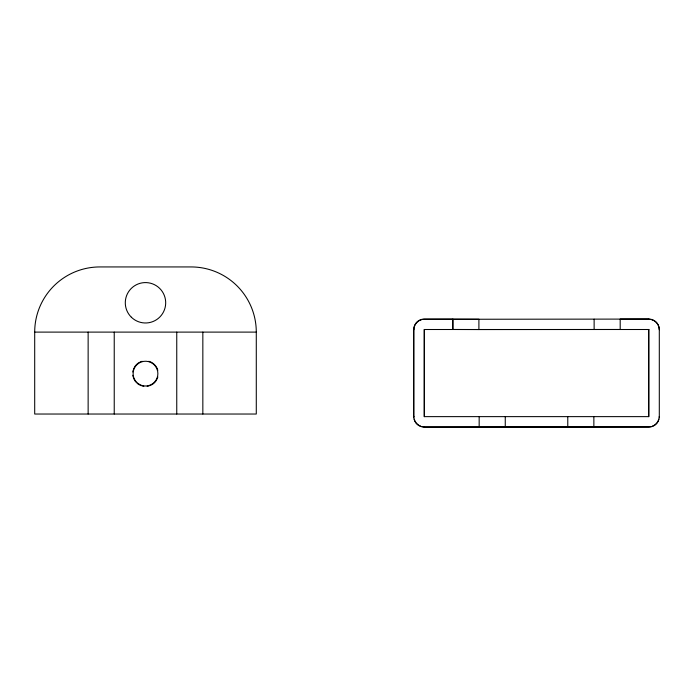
<?xml version="1.0" encoding="UTF-8"?>
<svg xmlns="http://www.w3.org/2000/svg" width="694" height="694" viewBox="0 0 694 694"><rect width="100%" height="100%" fill="white"/><g stroke="black" fill="none" stroke-linecap="round" stroke-linejoin="round"><path stroke-width="1.04" d="M413.737 416.634L413.737 329.503A10.427 10.427 0 0 1 424.164 319.075L452.835 319.075L452.835 329.503L452.835 319.179L478.903 319.249L478.903 329.546L620.202 329.477L620.193 319.075L648.873 319.075A10.427 10.427 0 0 1 659.3 329.503L659.3 416.634A10.427 10.427 0 0 1 648.873 427.062L424.164 427.062A10.427 10.427 0 0 1 413.737 416.634L413.737 329.503M659.066 417.094L659.3 416.634M422.499 319.457A10.427 10.427 0 0 1 424.303 319.301L648.873 319.075M424.164 427.062L648.725 426.827A10.427 10.427 0 0 0 651.423 426.472M34.7 332.105L256.286 332.105L256.286 414.032L34.7 414.032L34.7 332.105A65.175 65.175 0 0 1 99.875 266.938L191.11 266.938A65.175 65.175 0 0 1 256.286 332.105M478.903 329.546L452.835 329.477M413.884 416.4L413.98 417.172M648.612 329.503L648.612 416.634M594.125 319.188L594.133 329.485M593.864 416.634L593.864 427.062M567.779 416.634L567.779 427.062M505.258 416.634L505.258 427.062M479.164 416.634L479.164 427.062M424.424 329.503L424.424 416.634M202.839 332.105L202.839 414.032M176.753 332.105L176.753 414.032M114.232 332.105L114.232 414.032M88.138 332.105L88.138 414.032M424.312 426.827A10.427 10.427 0 0 1 421.614 426.472M420.746 426.194A10.427 10.427 0 0 1 414.24 419.098M658.797 419.098A10.427 10.427 0 0 1 652.291 426.203M648.829 319.301A10.427 10.427 0 0 1 650.642 319.457M651.527 319.656A10.427 10.427 0 0 1 659.257 329.728M413.876 329.728A10.427 10.427 0 0 1 421.605 319.656M157.833 376.929A12.77 12.77 0 0 1 156.948 379.28M156.558 380.008A12.77 12.77 0 0 1 151.882 384.684M151.145 385.075A12.77 12.77 0 0 1 149.592 385.717M148.794 385.959A12.77 12.77 0 0 1 147.163 386.289M143.823 386.289A12.77 12.77 0 0 1 142.183 385.959M141.385 385.717A12.77 12.77 0 0 1 139.841 385.075M139.104 384.684A12.77 12.77 0 0 1 137.065 383.227M135.894 382.047A12.77 12.77 0 0 1 134.428 380.008M134.037 379.28A12.77 12.77 0 0 1 133.395 377.727M133.153 376.929A12.77 12.77 0 0 1 132.823 375.289M132.823 371.958A12.77 12.77 0 0 1 133.153 370.318M133.395 369.52A12.77 12.77 0 0 1 134.037 367.967M134.428 367.239A12.77 12.77 0 0 1 139.104 362.563M139.841 362.164A12.77 12.77 0 0 1 142.183 361.288M148.794 361.288A12.77 12.77 0 0 1 157.833 370.318M648.873 329.503L424.164 329.503L424.164 416.634L648.873 416.634L648.873 329.503M131.357 317.219A20.204 20.204 0 0 0 165.059 307.806A20.204 20.204 0 0 0 140.058 283.326A20.204 20.204 0 0 0 131.357 317.219M139.303 384.346A12.379 12.379 0 0 0 157.876 373.624A12.379 12.379 0 0 0 139.303 362.901A12.379 12.379 0 0 0 139.303 384.346"/></g></svg>
